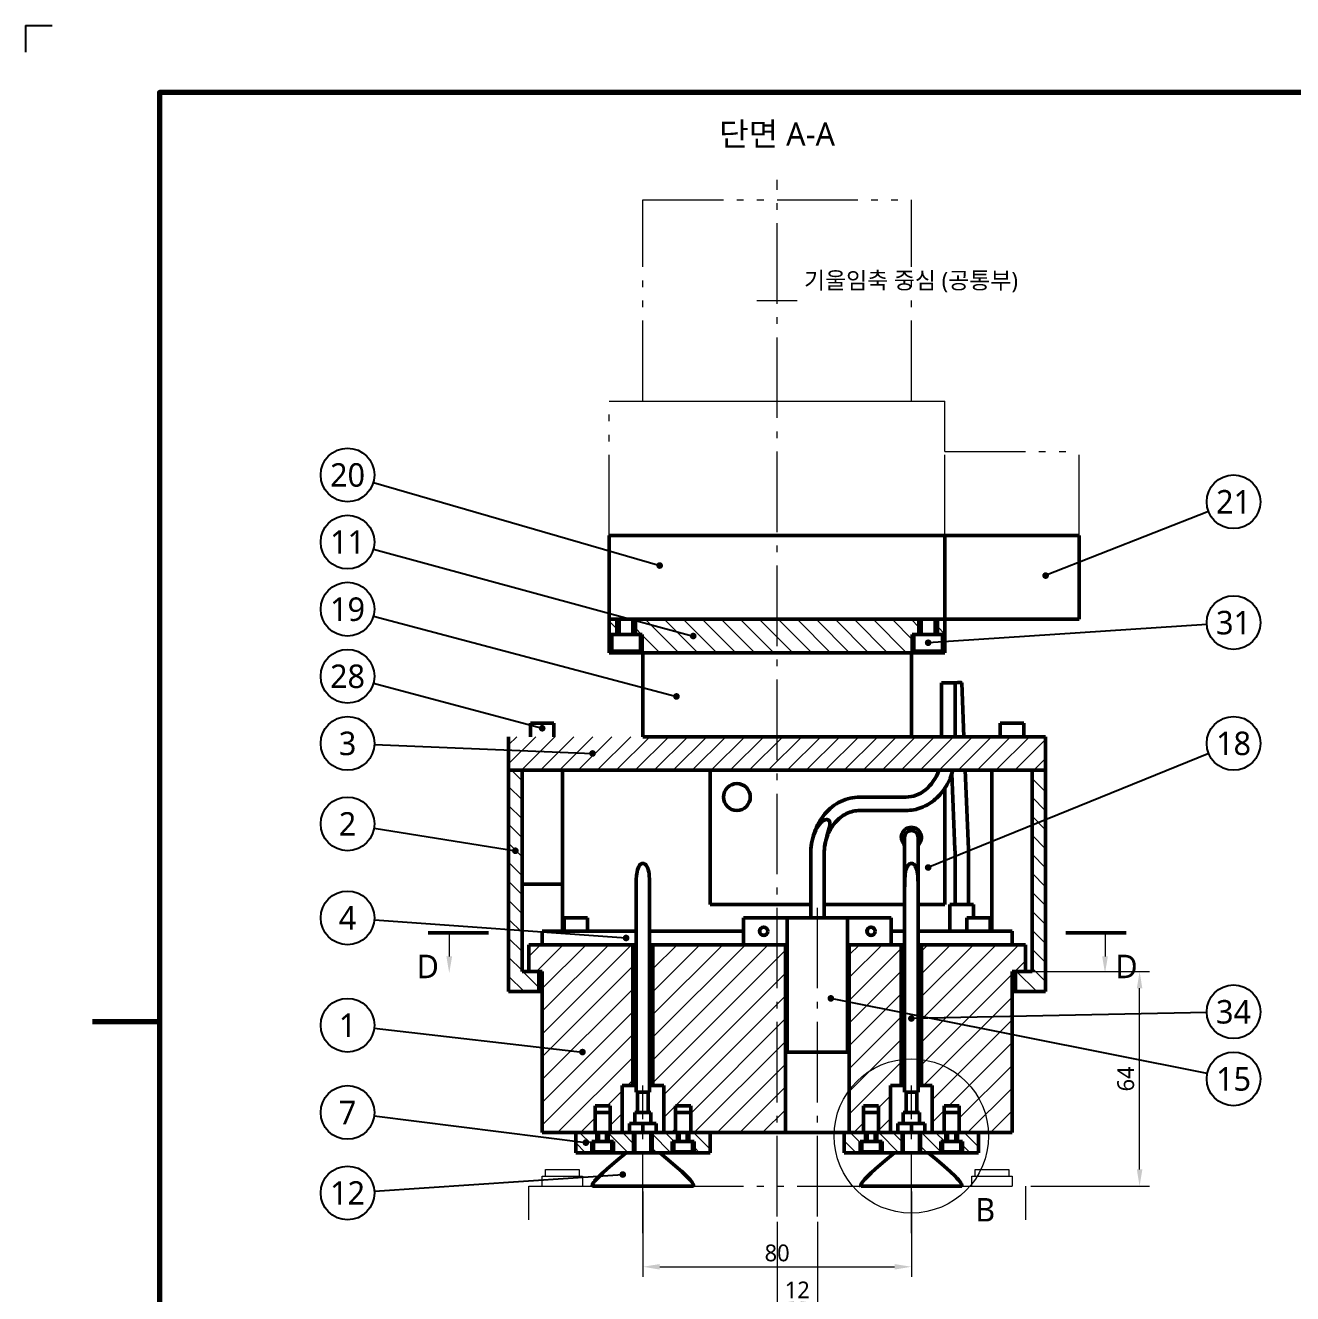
# Model space of a CAD drawing. Header units: millimetres. Extents: x 0 to 1800, y -680 to 297.
# Drawn here: x 460 to 648.8, y 108 to 297 of the extents above; entities that cross this region are included whole.
import ezdxf
from ezdxf.enums import TextEntityAlignment as Align

# ---------------------------------------------------------------- set-up
doc = ezdxf.new("R2010")
doc.units = ezdxf.units.MM
doc.linetypes.add('KS_CENTER', pattern=[17, 12, -2, 1, -2])
doc.linetypes.add('KS_PHANTOM', pattern=[20, 12, -2, 1, -2, 1, -2])
for name, color, linetype, lineweight in [('BALLOON', 7, 'Continuous', 25), ('CENTER', 1, 'KS_CENTER', 18), ('CUT_THK', 1, 'Continuous', 50), ('DIM', 3, 'Continuous', 18), ('FRAME', 7, 'Continuous', 70), ('HATCH', 8, 'Continuous', 13), ('OUTLINE', 7, 'Continuous', 50), ('PHANTOM', 6, 'KS_PHANTOM', 18), ('TABLE', 7, 'Continuous', 25), ('TEXT', 7, 'Continuous', 25)]:
    doc.layers.add(name, color=color, linetype=linetype, lineweight=lineweight)
doc.styles.add('KS', font='malgun.ttf')
doc.dimstyles.new('KS_00', dxfattribs={"dimtxt": 2.5, "dimasz": 2.5, "dimexe": 1.5, "dimexo": 0.8, "dimgap": 0.8, "dimtad": 1, "dimlfac": 50, "dimdsep": 46, "dimtxsty": 'KS', "dimcen": 0, "dimclrd": 3, "dimclre": 3, "dimclrt": 7, "dimazin": 3, "dimtfac": 0.7, "dimtmove": 0, "dimatfit": 3, "dimlwd": 18, "dimlwe": 18, "dimarcsym": 0})

# ---------------------------------------------------------------- blocks, each defined once
blk = doc.blocks.new('_CLOSEDFILLED')
at = {"color": 0, "linetype": 'ByBlock'}
blk.add_solid([(-1, 0.164), (0, 0), (-1, -0.164)], dxfattribs=at)
blk = doc.blocks.new('*D10')
at = {"color": 3, "lineweight": 18}
for p, q in [((92, 123.2), (92, 110.5)), ((132, 123.2), (132, 110.5)), ((94.5, 112), (129.5, 112))]:
    blk.add_line(p, q, dxfattribs=at)
at = {"layer": 'Defpoints'}
for p in [(92, 124), (132, 124), (92, 112)]:
    blk.add_point(p, dxfattribs=at)
at = {"layer": 'DIM', "color": 3, "xscale": 2.5, "yscale": 2.5, "rotation": 180}
blk.add_blockref('_CLOSEDFILLED', (92, 112), dxfattribs=at)
at = {"layer": 'DIM', "color": 3, "xscale": 2.5, "yscale": 2.5}
blk.add_blockref('_CLOSEDFILLED', (132, 112), dxfattribs=at)
at = {"layer": 'DIM', "color": 7, "insert": (112, 114.05), "char_height": 2.5, "attachment_point": 5, "style": 'KS'}
blk.add_mtext('80', dxfattribs=at)
blk = doc.blocks.new('*D11')
at = {"color": 3, "lineweight": 18}
for p, q in [((112, 118.7), (112, 105)), ((118, 118.7), (118, 105)), ((114.5, 106.5), (115.5, 106.5))]:
    blk.add_line(p, q, dxfattribs=at)
at = {"layer": 'Defpoints'}
for p in [(112, 119.5), (118, 119.5), (112, 106.5)]:
    blk.add_point(p, dxfattribs=at)
at = {"layer": 'DIM', "color": 3, "xscale": 2.5, "yscale": 2.5, "rotation": 180}
blk.add_blockref('_CLOSEDFILLED', (112, 106.5), dxfattribs=at)
at = {"layer": 'DIM', "color": 3, "xscale": 2.5, "yscale": 2.5}
blk.add_blockref('_CLOSEDFILLED', (118, 106.5), dxfattribs=at)
at = {"layer": 'DIM', "color": 7, "insert": (115, 108.55), "char_height": 2.5, "attachment_point": 5, "style": 'KS'}
blk.add_mtext('12', dxfattribs=at)
blk = doc.blocks.new('*D12')
at = {"color": 3, "lineweight": 18}
for p, q in [((149.8, 156), (167.5, 156)), ((166, 126.5), (166, 153.5)), ((149.8, 124), (167.5, 124))]:
    blk.add_line(p, q, dxfattribs=at)
at = {"layer": 'Defpoints'}
for p in [(149, 156), (149, 124), (166, 124)]:
    blk.add_point(p, dxfattribs=at)
at = {"layer": 'DIM', "color": 3, "xscale": 2.5, "yscale": 2.5}
for p, rotation in [((166, 156), 90), ((166, 124), 270)]:
    blk.add_blockref('_CLOSEDFILLED', p, dxfattribs=dict(at, rotation=rotation))
at = {"layer": 'DIM', "color": 7, "insert": (163.95, 140), "char_height": 2.5, "attachment_point": 5, "rotation": 90, "style": 'KS'}
blk.add_mtext('64', dxfattribs=at)
blk = doc.blocks.new('D-02_R03_1of3')
at = {"layer": 'BALLOON'}
h = blk.add_hatch(color=256, dxfattribs=at)
h.dxf.hatch_style = 1
edge = h.paths.add_edge_path()
edge.add_arc((94.5, 216.5), 0.5, 0, 360)
h = blk.add_hatch(color=256, dxfattribs=at)
h.dxf.hatch_style = 1
edge = h.paths.add_edge_path()
edge.add_arc((152, 215), 0.5, 0, 360)
h = blk.add_hatch(color=256, dxfattribs=at)
h.dxf.hatch_style = 1
edge = h.paths.add_edge_path()
edge.add_arc((99.5, 206), 0.5, 0, 360)
h = blk.add_hatch(color=256, dxfattribs=at)
h.dxf.hatch_style = 1
edge = h.paths.add_edge_path()
edge.add_arc((134.5, 205), 0.5, 0, 360)
h = blk.add_hatch(color=256, dxfattribs=at)
h.dxf.hatch_style = 1
edge = h.paths.add_edge_path()
edge.add_arc((97, 197), 0.5, 0, 360)
h = blk.add_hatch(color=256, dxfattribs=at)
h.dxf.hatch_style = 1
edge = h.paths.add_edge_path()
edge.add_arc((77, 192.25), 0.5, 0, 360)
h = blk.add_hatch(color=256, dxfattribs=at)
h.dxf.hatch_style = 1
edge = h.paths.add_edge_path()
edge.add_arc((84.5, 188.5), 0.5, 0, 360)
h = blk.add_hatch(color=256, dxfattribs=at)
h.dxf.hatch_style = 1
edge = h.paths.add_edge_path()
edge.add_arc((73, 174), 0.5, 0, 360)
h = blk.add_hatch(color=256, dxfattribs=at)
h.dxf.hatch_style = 1
edge = h.paths.add_edge_path()
edge.add_arc((134.5, 171.5), 0.5, 0, 360)
h = blk.add_hatch(color=256, dxfattribs=at)
h.dxf.hatch_style = 1
edge = h.paths.add_edge_path()
edge.add_arc((89.5, 161), 0.5, 0, 360)
h = blk.add_hatch(color=256, dxfattribs=at)
h.dxf.hatch_style = 1
edge = h.paths.add_edge_path()
edge.add_arc((120, 152), 0.5, 0, 360)
h = blk.add_hatch(color=256, dxfattribs=at)
h.dxf.hatch_style = 1
edge = h.paths.add_edge_path()
edge.add_arc((132, 149), 0.5, 0, 360)
h = blk.add_hatch(color=256, dxfattribs=at)
h.dxf.hatch_style = 1
edge = h.paths.add_edge_path()
edge.add_arc((83, 144), 0.5, 0, 360)
h = blk.add_hatch(color=256, dxfattribs=at)
h.dxf.hatch_style = 1
edge = h.paths.add_edge_path()
edge.add_arc((83.5, 130.5), 0.5, 0, 360)
h = blk.add_hatch(color=256, dxfattribs=at)
h.dxf.hatch_style = 1
edge = h.paths.add_edge_path()
edge.add_arc((89, 125.75), 0.5, 0, 360)
at = {"layer": 'HATCH'}
h = blk.add_hatch(dxfattribs=at)
h.set_pattern_fill('ANSI31', scale=0.62992, angle=90, style=0)
h.paths.add_polyline_path([(87, 203.5), (87.125, 203.5), (87.125, 206.25), (88.125, 206.25), (88.125, 208.5), (87, 208.5)])
h = blk.add_hatch(dxfattribs=at)
h.set_pattern_fill('ANSI31', scale=0.62992, angle=90, style=0)
h.paths.add_polyline_path([(90.875, 206.25), (91.875, 206.25), (91.875, 203.5), (132.125, 203.5), (132.125, 206.25), (133.125, 206.25), (133.125, 208.5), (90.875, 208.5)])
h = blk.add_hatch(dxfattribs=at)
h.set_pattern_fill('ANSI31', scale=0.62992, angle=90, style=0)
h.paths.add_polyline_path([(137, 208.5), (135.875, 208.5), (135.875, 206.25), (136.875, 206.25), (136.875, 203.5), (137, 203.5)])
h = blk.add_hatch(dxfattribs=at)
h.set_pattern_fill('ANSI31', scale=0.62992, style=0)
h.paths.add_polyline_path([(72, 186), (152, 186), (152, 191), (72, 191)])
h = blk.add_hatch(dxfattribs=at)
h.set_pattern_fill('ANSI31', scale=0.62992, angle=90, style=0)
h.paths.add_polyline_path([(72, 153), (76.5, 153), (76.5, 156), (74, 156), (74, 186), (72, 186)])
h = blk.add_hatch(dxfattribs=at)
h.set_pattern_fill('ANSI31', scale=0.62992, angle=90, style=0)
h.paths.add_polyline_path([(152, 186), (150, 186), (150, 156), (147.5, 156), (147.5, 153), (152, 153)])
h = blk.add_hatch(dxfattribs=at)
h.set_pattern_fill('ANSI31', scale=0.7559, style=0)
h.paths.add_polyline_path([(87.125, 132), (88.9, 132), (88.9, 139), (90.5, 139), (90.5, 160), (75, 160), (75, 156), (77, 156), (77, 132), (84.875, 132), (84.875, 136), (87.125, 136)])
h = blk.add_hatch(dxfattribs=at)
h.set_pattern_fill('ANSI31', scale=0.7559, style=0)
h.paths.add_polyline_path([(93.5, 139), (95.1, 139), (95.1, 132), (96.875, 132), (96.875, 136), (99.125, 136), (99.125, 132), (113.25, 132), (113.25, 160), (93.5, 160)])
h = blk.add_hatch(dxfattribs=at)
h.set_pattern_fill('ANSI31', scale=0.7559, style=0)
h.paths.add_polyline_path([(122.75, 132), (124.875, 132), (124.875, 136), (127.125, 136), (127.125, 132), (128.9, 132), (128.9, 139), (130.5, 139), (130.5, 160), (122.75, 160)])
h = blk.add_hatch(dxfattribs=at)
h.set_pattern_fill('ANSI31', scale=0.7559, style=0)
h.paths.add_polyline_path([(133.5, 139), (135.1, 139), (135.1, 132), (136.875, 132), (136.875, 136), (139.125, 136), (139.125, 132), (147, 132), (147, 156), (149, 156), (149, 160), (133.5, 160)])
h = blk.add_hatch(dxfattribs=at)
h.set_pattern_fill('ANSI31', scale=0.47244, angle=90, style=0)
h.paths.add_polyline_path([(82, 129), (84.375, 129), (84.375, 130.65), (85.15, 130.65), (85.15, 132), (82, 132)])
h = blk.add_hatch(dxfattribs=at)
h.set_pattern_fill('ANSI31', scale=0.47244, angle=90, style=0)
h.paths.add_polyline_path([(86.85, 130.65), (87.625, 130.65), (87.625, 129), (90.625, 129), (90.625, 132), (86.85, 132)])
h = blk.add_hatch(dxfattribs=at)
h.set_pattern_fill('ANSI31', scale=0.47244, angle=90, style=0)
h.paths.add_polyline_path([(93.375, 129), (96.375, 129), (96.375, 130.65), (97.15, 130.65), (97.15, 132), (93.375, 132)])
h = blk.add_hatch(dxfattribs=at)
h.set_pattern_fill('ANSI31', scale=0.47244, angle=90, style=0)
h.paths.add_polyline_path([(98.85, 130.65), (99.625, 130.65), (99.625, 129), (102, 129), (102, 132), (98.85, 132)])
h = blk.add_hatch(dxfattribs=at)
h.set_pattern_fill('ANSI31', scale=0.47244, angle=90, style=0)
h.paths.add_polyline_path([(122, 129), (124.375, 129), (124.375, 130.65), (125.15, 130.65), (125.15, 132), (122, 132)])
h = blk.add_hatch(dxfattribs=at)
h.set_pattern_fill('ANSI31', scale=0.47244, angle=90, style=0)
h.paths.add_polyline_path([(126.85, 130.65), (127.625, 130.65), (127.625, 129), (130.625, 129), (130.625, 132), (126.85, 132)])
h = blk.add_hatch(dxfattribs=at)
h.set_pattern_fill('ANSI31', scale=0.47244, angle=90, style=0)
h.paths.add_polyline_path([(133.375, 129), (136.375, 129), (136.375, 130.65), (137.15, 130.65), (137.15, 132), (133.375, 132)])
h = blk.add_hatch(dxfattribs=at)
h.set_pattern_fill('ANSI31', scale=0.47244, angle=90, style=0)
h.paths.add_polyline_path([(138.85, 130.65), (139.625, 130.65), (139.625, 129), (142, 129), (142, 132), (138.85, 132)])
at = {"layer": 'BALLOON'}
for p, q in [((51.84138, 228.88476), (94.5, 216.5)), ((176.27699, 224.53739), (152, 215)), ((51.85992, 218.9507), (99.5, 206)), ((51.86625, 208.97426), (97, 197)), ((176.00867, 207.73684), (134.5, 205)), ((51.86439, 198.96728), (77, 192.25)), ((51.99663, 189.83576), (84.5, 188.5)), ((176.29458, 188.4934), (134.5, 171.5)), ((51.94976, 177.36804), (73, 174)), ((51.98959, 163.7116), (89.5, 161)), ((176.07768, 140.78446), (120, 152)), ((176.00087, 149.91668), (132, 149)), ((51.97413, 147.54581), (83, 144)), ((51.96825, 134.49698), (83.5, 130.5)), ((51.99103, 123.26769), (89, 125.75))]:
    blk.add_line(p, q, dxfattribs=at)
for centre in [(48, 230), (180, 226), (48, 220), (48, 210), (180, 208), (48, 200), (48, 190), (180, 190), (48, 178), (48, 164), (180, 150), (48, 148), (180, 140), (48, 135), (48, 123)]:
    blk.add_circle(centre, 4, dxfattribs=at)
at = {"layer": 'CENTER'}
for p, q in [((112, 119.5), (112, 274)), ((118, 119.5), (118, 166)), ((92, 117), (92, 139)), ((132, 117), (132, 139))]:
    blk.add_line(p, q, dxfattribs=at)
at = {"layer": 'CUT_THK'}
for p, q in [((60, 161.75), (69, 161.75)), ((164, 161.75), (155, 161.75))]:
    blk.add_line(p, q, dxfattribs=at)
at = {"layer": 'DIM'}
for p, q in [((63.15, 161.75), (63.15, 158.25)), ((160.85, 161.75), (160.85, 158.25))]:
    blk.add_line(p, q, dxfattribs=at)
blk.add_circle((132, 131.5), 11.5, dxfattribs=at)
for points in [[(63.15, 155.75), (62.725, 158.25), (63.575, 158.25)], [(160.85, 155.75), (160.425, 158.25), (161.275, 158.25)]]:
    blk.add_solid(points, dxfattribs=at)
at = {"layer": 'FRAME'}
blk.add_line((20, 148.5), (10, 148.5), dxfattribs=at)
blk.add_lwpolyline([(20, 10), (410, 10), (410, 287), (20, 287)], close=True, dxfattribs=at)
at = {"layer": 'OUTLINE'}
for p, q in [((87, 208.5), (87, 221)), ((137, 208.5), (137, 221)), ((137, 221), (157, 221)), ((157, 208.5), (157, 221)), ((87, 203.5), (87, 208.5)), ((88.125, 206.25), (88.125, 208.5)), ((88.475, 206.25), (88.475, 208.5)), ((90.525, 206.25), (90.525, 208.5)), ((90.875, 206.25), (90.875, 208.5)), ((133.125, 206.25), (133.125, 208.5)), ((133.475, 206.25), (133.475, 208.5)), ((135.525, 206.25), (135.525, 208.5)), ((135.875, 206.25), (135.875, 208.5)), ((137, 203.5), (137, 208.5)), ((137, 208.5), (157, 208.5)), ((87.125, 203.5), (87.125, 206.25)), ((88.125, 206.25), (87.125, 206.25)), ((87.375, 203.75), (87.375, 206.25)), ((91.875, 206.25), (91.625, 206.25)), ((91.625, 203.75), (91.625, 206.25)), ((91.875, 203.5), (91.875, 206.25)), ((132.125, 203.5), (132.125, 206.25)), ((133.125, 206.25), (132.125, 206.25)), ((132.375, 203.75), (132.375, 206.25)), ((136.875, 206.25), (136.625, 206.25)), ((136.625, 203.75), (136.625, 206.25)), ((136.875, 203.5), (136.875, 206.25)), ((87.125, 203.5), (87, 203.5)), ((92, 191), (92, 203.5)), ((132.125, 203.5), (132, 203.5)), ((132, 191), (132, 203.5)), ((137, 203.5), (136.875, 203.5)), ((136.5, 191), (136.5, 199)), ((138.5, 191), (138.5, 199)), ((139.8208, 191), (139.4992, 199.03997)), ((75.25, 193), (75.25, 191)), ((78.75, 193), (78.75, 191)), ((145.25, 193), (145.25, 191)), ((148.75, 193), (148.75, 191)), ((72, 186), (72, 191)), ((152, 191), (132, 191)), ((152, 186), (152, 191)), ((72, 153), (72, 186)), ((74, 186), (72, 186)), ((152, 186), (72, 186)), ((74, 156), (74, 186)), ((80, 169), (80, 186)), ((102, 166), (102, 186)), ((138.49233, 174.17166), (138.03825, 185.52364)), ((140.49074, 174.25159), (140.0208, 186)), ((144, 162), (144, 186)), ((152, 186), (150, 186)), ((150, 156), (150, 186)), ((152, 153), (152, 186)), ((137, 166), (137, 183.33764)), ((124.31409, 182), (131.18591, 182)), ((124.31409, 180), (131.18591, 180)), ((117, 164), (117, 173.5)), ((119, 164), (119, 173.5)), ((138.5, 166), (138.5, 173.78804)), ((140.5, 166), (140.5, 173.78804)), ((74, 169), (80, 169)), ((80, 162), (80, 169)), ((91, 138), (91, 168)), ((93, 138), (93, 168)), ((131, 138), (131, 168)), ((133, 138), (133, 168)), ((102, 166), (117, 166)), ((119, 166), (131, 166)), ((133, 166), (137, 166)), ((137.75, 162), (137.75, 166)), ((141.25, 164), (141.25, 166)), ((80.25, 164), (80.25, 162)), ((83.75, 164), (83.75, 162)), ((107, 160), (107, 164)), ((107, 164), (113.5, 164)), ((113.5, 144), (113.5, 164)), ((122.5, 164), (129, 164)), ((122.5, 144), (122.5, 164)), ((129, 160), (129, 164)), ((140.25, 164), (140.25, 162)), ((143.75, 164), (143.75, 162)), ((77, 160), (77, 162)), ((77, 162), (91, 162)), ((93, 162), (107, 162)), ((129, 162), (131, 162)), ((133, 162), (147, 162)), ((147, 160), (147, 162)), ((75, 156), (75, 160)), ((90.5, 160), (75, 160)), ((90.5, 139), (90.5, 160)), ((113.25, 160), (93.5, 160)), ((93.5, 139), (93.5, 160)), ((113.25, 132), (113.25, 160)), ((113.25, 160), (113.5, 160)), ((122.5, 160), (122.75, 160)), ((130.5, 160), (122.75, 160)), ((122.75, 132), (122.75, 160)), ((130.5, 139), (130.5, 160)), ((149, 160), (133.5, 160)), ((133.5, 139), (133.5, 160)), ((149, 156), (149, 160)), ((76.5, 156), (74, 156)), ((77, 156), (75, 156)), ((76.5, 153), (76.5, 156)), ((77, 156), (76.5, 156)), ((77, 132), (77, 156)), ((149, 156), (147, 156)), ((147, 132), (147, 156)), ((147.5, 156), (147, 156)), ((150, 156), (147.5, 156)), ((147.5, 153), (147.5, 156)), ((76.5, 153), (72, 153)), ((77, 153), (76.5, 153)), ((147.5, 153), (147, 153)), ((152, 153), (147.5, 153)), ((88.9, 132), (88.9, 139)), ((90.5, 139), (88.9, 139)), ((91.2, 135), (91.2, 138)), ((92.8, 135), (92.8, 138)), ((93, 138), (92.8, 138)), ((95.1, 139), (93.5, 139)), ((95.1, 132), (95.1, 139)), ((128.9, 132), (128.9, 139)), ((130.5, 139), (128.9, 139)), ((131.2, 135), (131.2, 138)), ((132.8, 135), (132.8, 138)), ((133, 138), (132.8, 138)), ((135.1, 139), (133.5, 139)), ((135.1, 132), (135.1, 139)), ((84.875, 132), (84.875, 136)), ((87.125, 136), (84.875, 136)), ((84.875, 132), (84.875, 135)), ((87.125, 132), (87.125, 136)), ((87.125, 132), (87.125, 135)), ((90.8, 133.35), (90.8, 135)), ((93.2, 133.35), (93.2, 135)), ((96.875, 132), (96.875, 136)), ((99.125, 136), (96.875, 136)), ((96.875, 132), (96.875, 135)), ((99.125, 132), (99.125, 136)), ((99.125, 132), (99.125, 135)), ((124.875, 132), (124.875, 136)), ((127.125, 136), (124.875, 136)), ((124.875, 132), (124.875, 135)), ((127.125, 132), (127.125, 136)), ((127.125, 132), (127.125, 135)), ((130.8, 133.35), (130.8, 135)), ((133.2, 133.35), (133.2, 135)), ((136.875, 132), (136.875, 136)), ((139.125, 136), (136.875, 136)), ((136.875, 132), (136.875, 135)), ((139.125, 132), (139.125, 136)), ((139.125, 132), (139.125, 135)), ((90, 133.35), (92, 133.35)), ((90, 132), (90, 133.35)), ((92, 133.35), (94, 133.35)), ((92, 132), (92, 133.35)), ((94, 132), (94, 133.35)), ((130, 133.35), (132, 133.35)), ((130, 132), (130, 133.35)), ((132, 133.35), (134, 133.35)), ((132, 132), (132, 133.35)), ((134, 132), (134, 133.35)), ((84.875, 132), (77, 132)), ((82, 129), (82, 132)), ((85.15, 132), (82, 132)), ((84.375, 129), (84.375, 130.65)), ((85.15, 130.65), (84.375, 130.65)), ((84.625, 129.15), (84.625, 130.65)), ((85.15, 130.65), (85.15, 132)), ((85.4, 130.65), (85.4, 132)), ((86.6, 130.65), (86.6, 132)), ((86.85, 130.65), (86.85, 132)), ((88.9, 132), (87.125, 132)), ((90, 132), (87.125, 132)), ((87.625, 130.65), (87.375, 130.65)), ((87.375, 129.15), (87.375, 130.65)), ((87.625, 129), (87.625, 130.65)), ((90, 132), (92, 132)), ((90.625, 129), (90.625, 132)), ((90.8, 129), (90.8, 132)), ((92, 132), (94, 132)), ((93.2, 129), (93.2, 132)), ((93.375, 129), (93.375, 132)), ((97.15, 132), (94, 132)), ((96.875, 132), (95.1, 132)), ((96.375, 129), (96.375, 130.65)), ((97.15, 130.65), (96.375, 130.65)), ((96.625, 129.15), (96.625, 130.65)), ((97.15, 130.65), (97.15, 132)), ((97.4, 130.65), (97.4, 132)), ((98.6, 130.65), (98.6, 132)), ((98.85, 130.65), (98.85, 132)), ((113.25, 132), (99.125, 132)), ((102, 132), (99.125, 132)), ((99.625, 130.65), (99.375, 130.65)), ((99.375, 129.15), (99.375, 130.65)), ((99.625, 129), (99.625, 130.65)), ((102, 129), (102, 132)), ((122, 129), (122, 132)), ((125.15, 132), (122, 132)), ((124.875, 132), (122.75, 132)), ((124.375, 129), (124.375, 130.65)), ((125.15, 130.65), (124.375, 130.65)), ((124.625, 129.15), (124.625, 130.65)), ((125.15, 130.65), (125.15, 132)), ((125.4, 130.65), (125.4, 132)), ((126.6, 130.65), (126.6, 132)), ((126.85, 130.65), (126.85, 132)), ((128.9, 132), (127.125, 132)), ((130, 132), (127.125, 132)), ((127.625, 130.65), (127.375, 130.65)), ((127.375, 129.15), (127.375, 130.65)), ((127.625, 129), (127.625, 130.65)), ((130, 132), (132, 132)), ((130.625, 129), (130.625, 132)), ((130.8, 129), (130.8, 132)), ((132, 132), (134, 132)), ((133.2, 129), (133.2, 132)), ((133.375, 129), (133.375, 132)), ((137.15, 132), (134, 132)), ((136.875, 132), (135.1, 132)), ((136.375, 129), (136.375, 130.65)), ((137.15, 130.65), (136.375, 130.65)), ((136.625, 129.15), (136.625, 130.65)), ((137.15, 130.65), (137.15, 132)), ((137.4, 130.65), (137.4, 132)), ((138.6, 130.65), (138.6, 132)), ((138.85, 130.65), (138.85, 132)), ((147, 132), (139.125, 132)), ((142, 132), (139.125, 132)), ((139.625, 130.65), (139.375, 130.65)), ((139.375, 129.15), (139.375, 130.65)), ((139.625, 129), (139.625, 130.65)), ((142, 129), (142, 132)), ((84.375, 129), (82, 129)), ((89.5, 129), (87.625, 129)), ((96.375, 129), (94.5, 129)), ((102, 129), (99.625, 129)), ((124.375, 129), (122, 129)), ((129.5, 129), (127.625, 129)), ((136.375, 129), (134.5, 129)), ((142, 129), (139.625, 129))]:
    blk.add_line(p, q, dxfattribs=at)
for points in [[(87, 221), (87.6268, 221), (89.47578, 221), (92.45421, 221), (96.41275, 221), (101.15291, 221), (106.43698, 221), (112, 221), (117.56302, 221), (122.84709, 221), (127.58725, 221), (131.54579, 221), (134.52422, 221), (136.3732, 221), (137, 221)], [(87, 208.5), (87.6268, 208.5), (89.47578, 208.5), (92.45421, 208.5), (96.41275, 208.5), (101.15291, 208.5), (106.43698, 208.5), (112, 208.5), (117.56302, 208.5), (122.84709, 208.5), (127.58725, 208.5), (131.54579, 208.5), (134.52422, 208.5), (136.3732, 208.5), (137, 208.5)], [(87.375, 206.25), (87.42828, 206.25), (87.58544, 206.25), (87.83861, 206.25), (88.17508, 206.25), (88.578, 206.25), (89.02714, 206.25), (89.5, 206.25), (89.97286, 206.25), (90.422, 206.25), (90.82492, 206.25), (91.16139, 206.25), (91.41456, 206.25), (91.57172, 206.25), (91.625, 206.25)], [(132.375, 206.25), (132.42828, 206.25), (132.58544, 206.25), (132.83861, 206.25), (133.17508, 206.25), (133.578, 206.25), (134.02714, 206.25), (134.5, 206.25), (134.97286, 206.25), (135.422, 206.25), (135.82492, 206.25), (136.16139, 206.25), (136.41456, 206.25), (136.57172, 206.25), (136.625, 206.25)], [(91.875, 203.5), (91.81545, 203.5), (91.6398, 203.5), (91.35685, 203.5), (90.98079, 203.5), (90.53047, 203.5), (90.02849, 203.5), (89.5, 203.5), (88.97151, 203.5), (88.46953, 203.5), (88.01921, 203.5), (87.64315, 203.5), (87.3602, 203.5), (87.18455, 203.5), (87.125, 203.5)], [(87.375, 203.75), (87.42828, 203.75), (87.58544, 203.75), (87.83861, 203.75), (88.17508, 203.75), (88.578, 203.75), (89.02714, 203.75), (89.5, 203.75), (89.97286, 203.75), (90.422, 203.75), (90.82492, 203.75), (91.16139, 203.75), (91.41456, 203.75), (91.57172, 203.75), (91.625, 203.75)], [(92, 203.5), (92.50144, 203.5), (93.98062, 203.5), (96.36337, 203.5), (99.5302, 203.5), (103.32233, 203.5), (107.54958, 203.5), (112, 203.5), (116.45042, 203.5), (120.67767, 203.5), (124.4698, 203.5), (127.63663, 203.5), (130.01938, 203.5), (131.49856, 203.5), (132, 203.5)], [(136.875, 203.5), (136.81545, 203.5), (136.6398, 203.5), (136.35685, 203.5), (135.98079, 203.5), (135.53047, 203.5), (135.02849, 203.5), (134.5, 203.5), (133.97151, 203.5), (133.46953, 203.5), (133.01921, 203.5), (132.64315, 203.5), (132.3602, 203.5), (132.18455, 203.5), (132.125, 203.5)], [(132.375, 203.75), (132.42828, 203.75), (132.58544, 203.75), (132.83861, 203.75), (133.17508, 203.75), (133.578, 203.75), (134.02714, 203.75), (134.5, 203.75), (134.97286, 203.75), (135.422, 203.75), (135.82492, 203.75), (136.16139, 203.75), (136.41456, 203.75), (136.57172, 203.75), (136.625, 203.75)], [(136.5, 199), (136.52507, 199), (136.59903, 199), (136.71817, 199), (136.87651, 199), (137.06612, 199), (137.27748, 199), (137.5, 199), (137.72252, 199), (137.93388, 199), (138.12349, 199), (138.28183, 199), (138.40097, 199), (138.47493, 199), (138.5, 199)], [(137.79289, 199), (138.30409, 199.03137), (138.88127, 199.05217), (139.33003, 199.0554), (139.45574, 199.04983), (139.48816, 199.04539), (139.4992, 199.03997)], [(139.4992, 199.03997), (139.4992, 199.03994)], [(78.75, 193), (78.70612, 193), (78.5767, 193), (78.36821, 193), (78.09111, 193), (77.7593, 193), (77.38941, 193), (77, 193), (76.61059, 193), (76.2407, 193), (75.90889, 193), (75.63179, 193), (75.4233, 193), (75.29388, 193), (75.25, 193)], [(148.75, 193), (148.70612, 193), (148.5767, 193), (148.36821, 193), (148.09111, 193), (147.7593, 193), (147.38941, 193), (147, 193), (146.61059, 193), (146.2407, 193), (145.90889, 193), (145.63179, 193), (145.4233, 193), (145.29388, 193), (145.25, 193)], [(92, 191), (92.50144, 191), (93.98062, 191), (96.36337, 191), (99.5302, 191), (103.32233, 191), (107.54958, 191), (112, 191), (116.45042, 191), (120.67767, 191), (124.4698, 191), (127.63663, 191), (130.01938, 191), (131.49856, 191), (132, 191)], [(131.18591, 180), (131.47998, 180.00684), (131.77356, 180.02738), (132.06612, 180.06157), (132.35715, 180.10932), (132.64614, 180.17055), (132.9326, 180.24513), (133.21605, 180.3329), (133.49602, 180.43372), (133.77205, 180.54737), (134.0437, 180.67364), (134.31052, 180.8123), (134.57209, 180.96308), (134.82799, 181.1257), (135.07783, 181.29985), (135.32123, 181.48526), (135.55784, 181.68159), (135.78731, 181.88851), (136.00931, 182.10568), (136.2235, 182.33272), (136.42959, 182.56928), (136.62728, 182.81496), (136.81629, 183.06937), (136.99636, 183.3321), (137.16723, 183.60275), (137.32867, 183.88089), (137.48045, 184.16608), (137.62236, 184.45788), (137.75419, 184.75584), (137.87578, 185.0595), (137.98695, 185.36839), (138.08755, 185.68205), (138.17743, 186)], [(131.18591, 182), (131.56777, 182.01692), (131.94803, 182.06763), (132.32503, 182.15205), (132.69706, 182.27), (133.06234, 182.42115), (133.419, 182.60505), (133.76511, 182.82111), (134.0987, 183.06846), (134.41776, 183.34602), (134.72033, 183.65251), (135.00448, 183.98641), (135.26839, 184.34598), (135.51033, 184.72931), (135.72871, 185.13428), (135.92211, 185.55866), (136.08924, 186)], [(124.31409, 182), (123.95037, 181.98953), (123.58759, 181.95811), (123.22675, 181.90586), (122.8688, 181.83296), (122.51468, 181.73961), (122.1653, 181.62611), (121.82155, 181.49279), (121.48427, 181.34004), (121.15431, 181.1683), (120.83247, 180.97806), (120.51953, 180.76989), (120.21621, 180.54433), (119.92321, 180.30196), (119.64117, 180.04343), (119.37074, 179.76941), (119.1125, 179.48057), (118.86702, 179.17766), (118.63483, 178.8614), (118.41643, 178.53257), (118.21229, 178.19196), (118.02284, 177.84039), (117.84849, 177.47868), (117.68961, 177.10769), (117.54652, 176.72828), (117.41955, 176.34136), (117.30895, 175.94784), (117.21497, 175.54862), (117.1378, 175.14465), (117.07761, 174.73684), (117.03452, 174.32616), (117.00863, 173.91355), (117, 173.5)], [(124.31409, 180), (124.06439, 179.99276), (123.81514, 179.97109), (123.56678, 179.93499), (123.31979, 179.88447), (123.07463, 179.81959), (122.8318, 179.74042), (122.59179, 179.64705), (122.35511, 179.53959), (122.1223, 179.41819), (121.89391, 179.283), (121.67046, 179.13426), (121.45254, 178.97223), (121.24068, 178.7972), (121.03545, 178.60953), (120.8374, 178.40958), (120.64706, 178.19778), (120.46495, 177.9746), (120.29158, 177.74053), (120.12743, 177.49611), (119.97296, 177.24191), (119.8286, 176.97853), (119.69476, 176.70657), (119.57181, 176.42671), (119.46011, 176.13964), (119.35997, 175.84607), (119.27167, 175.5467), (119.19545, 175.24229), (119.13153, 174.93357), (119.08008, 174.62129), (119.04125, 174.30624), (119.01515, 173.98919), (119.00185, 173.67094)], [(117, 173.5), (117.0068, 173.86679), (117.02729, 174.23301), (117.06173, 174.5981), (117.11055, 174.96138), (117.17433, 175.32213), (117.25381, 175.67949), (117.34981, 176.03236), (117.46334, 176.37961), (117.59553, 176.71978), (117.74761, 177.05095), (117.921, 177.37071), (118.11739, 177.67595), (118.33878, 177.96213), (118.4596, 178.09608), (118.58763, 178.22241), (118.7233, 178.33951), (118.86703, 178.44509), (119.01912, 178.53574), (119.17961, 178.60616), (119.34707, 178.64748), (119.43185, 178.65293), (119.51534, 178.64517), (119.59478, 178.6219), (119.66649, 178.58193), (119.72695, 178.5263), (119.77426, 178.45821), (119.8087, 178.38155), (119.83188, 178.29956), (119.85214, 178.12771), (119.84799, 177.95197), (119.82788, 177.77556), (119.75888, 177.42404), (119.6691, 177.07449), (119.47016, 176.37638), (119.28215, 175.67207), (119.2008, 175.316), (119.1311, 174.95709), (119.07489, 174.5955), (119.03365, 174.23169), (119.00847, 173.86627), (119, 173.5)], [(131, 176), (131, 175.99065), (131, 175.96259), (131, 175.91588), (131, 175.85066), (131, 175.76706), (131, 175.6653), (131, 175.5456), (131, 175.40824), (131, 175.25355), (131, 175.08188), (131, 174.89363), (131, 174.68924), (131, 174.4692), (131, 174.23401), (131, 173.98424), (131, 173.72051), (131, 173.4351), (131, 173.13617), (131, 172.82448), (131, 172.50083), (131, 172.16604), (131, 171.82094), (131, 171.10324), (131, 170.35478), (131, 169.58293), (131, 168)], [(133, 168), (133, 168.89572), (133, 169.78017), (133, 170.64223), (133, 171.47107), (133, 172.25626), (133, 172.98792), (133, 173.65685), (133, 174.25465), (133, 174.77379), (133, 175.20775), (133, 175.55107), (133, 175.79942), (133, 175.9497), (133, 176)], [(138.5, 173.78804), (138.49233, 174.17166)], [(140.49074, 174.25159), (140.5, 173.78804)], [(140.5, 173.78804), (140.49074, 174.25156)], [(91, 168), (91.00341, 169.15228), (91.01711, 169.72647), (91.05372, 170.2974), (91.08608, 170.5805), (91.13174, 170.86072), (91.19463, 171.1362), (91.27995, 171.40357), (91.39478, 171.65658), (91.46612, 171.77412), (91.54862, 171.88246), (91.64357, 171.9777), (91.75173, 172.05431), (91.87195, 172.1051), (91.99976, 172.12311), (92.12759, 172.10524), (92.24784, 172.05455), (92.35606, 171.97801), (92.45112, 171.88277), (92.53367, 171.77442), (92.60508, 171.65685), (92.71995, 171.40382), (92.80532, 171.1364), (92.86824, 170.86087), (92.91391, 170.58058), (92.94628, 170.29743), (92.98289, 169.72652), (92.99659, 169.15232), (93, 168)], [(117, 173.5), (117, 173.5)], [(119.00001, 173.50985), (119, 173.5)], [(131, 168), (131.00341, 169.15228), (131.01711, 169.72647), (131.05372, 170.2974), (131.08608, 170.5805), (131.13174, 170.86072), (131.19463, 171.1362), (131.27995, 171.40357), (131.39478, 171.65658), (131.46612, 171.77412), (131.54862, 171.88246), (131.64357, 171.9777), (131.75173, 172.05431), (131.87195, 172.1051), (131.99976, 172.12311), (132.12759, 172.10524), (132.24784, 172.05455), (132.35606, 171.97801), (132.45112, 171.88277), (132.53367, 171.77442), (132.60508, 171.65685), (132.71995, 171.40382), (132.80532, 171.1364), (132.86824, 170.86087), (132.91391, 170.58058), (132.94628, 170.29743), (132.98289, 169.72652), (132.99659, 169.15232), (133, 168)], [(137.75, 166), (137.79388, 166), (137.9233, 166), (138.13179, 166), (138.40889, 166), (138.7407, 166), (139.11059, 166), (139.5, 166), (139.88941, 166), (140.2593, 166), (140.59111, 166), (140.86821, 166), (141.0767, 166), (141.20612, 166), (141.25, 166)], [(83.75, 164), (83.70612, 164), (83.5767, 164), (83.36821, 164), (83.09111, 164), (82.7593, 164), (82.38941, 164), (82, 164), (81.61059, 164), (81.2407, 164), (80.90889, 164), (80.63179, 164), (80.4233, 164), (80.29388, 164), (80.25, 164)], [(113.5, 164), (113.61282, 164), (113.94564, 164), (114.48176, 164), (115.1943, 164), (116.04752, 164), (116.99866, 164), (118, 164), (119.00134, 164), (119.95248, 164), (120.8057, 164), (121.51824, 164), (122.05436, 164), (122.38718, 164), (122.5, 164)], [(143.75, 164), (143.70612, 164), (143.5767, 164), (143.36821, 164), (143.09111, 164), (142.7593, 164), (142.38941, 164), (142, 164), (141.61059, 164), (141.2407, 164), (140.90889, 164), (140.63179, 164), (140.4233, 164), (140.29388, 164), (140.25, 164)], [(91, 160), (90.93468, 160), (90.8732, 160), (90.81578, 160), (90.76264, 160), (90.71397, 160), (90.66993, 160), (90.63069, 160), (90.5964, 160), (90.56716, 160), (90.5431, 160), (90.5243, 160), (90.51081, 160), (90.50271, 160), (90.5, 160)], [(93.5, 160), (93.49729, 160), (93.48919, 160), (93.4757, 160), (93.4569, 160), (93.43284, 160), (93.4036, 160), (93.36931, 160), (93.33007, 160), (93.28603, 160), (93.23736, 160), (93.18422, 160), (93.1268, 160), (93.06532, 160), (93, 160)], [(131, 160), (130.93468, 160), (130.8732, 160), (130.81578, 160), (130.76264, 160), (130.71397, 160), (130.66993, 160), (130.63069, 160), (130.5964, 160), (130.56716, 160), (130.5431, 160), (130.5243, 160), (130.51081, 160), (130.50271, 160), (130.5, 160)], [(133.5, 160), (133.49729, 160), (133.48919, 160), (133.4757, 160), (133.4569, 160), (133.43284, 160), (133.4036, 160), (133.36931, 160), (133.33007, 160), (133.28603, 160), (133.23736, 160), (133.18422, 160), (133.1268, 160), (133.06532, 160), (133, 160)], [(113.5, 144), (113.61282, 144), (113.94564, 144), (114.48176, 144), (115.1943, 144), (116.04752, 144), (116.99866, 144), (118, 144), (119.00134, 144), (119.95248, 144), (120.8057, 144), (121.51824, 144), (122.05436, 144), (122.38718, 144), (122.5, 144)], [(91, 139), (90.93468, 139), (90.8732, 139), (90.81578, 139), (90.76264, 139), (90.71397, 139), (90.66993, 139), (90.63069, 139), (90.5964, 139), (90.56716, 139), (90.5431, 139), (90.5243, 139), (90.51081, 139), (90.50271, 139), (90.5, 139)], [(91.2, 138), (91.22006, 138), (91.27922, 138), (91.37453, 138), (91.50121, 138), (91.65289, 138), (91.82198, 138), (92, 138), (92.17802, 138), (92.34711, 138), (92.49879, 138), (92.62547, 138), (92.72078, 138), (92.77994, 138), (92.8, 138)], [(93.5, 139), (93.49729, 139), (93.48919, 139), (93.4757, 139), (93.4569, 139), (93.43284, 139), (93.4036, 139), (93.36931, 139), (93.33007, 139), (93.28603, 139), (93.23736, 139), (93.18422, 139), (93.1268, 139), (93.06532, 139), (93, 139)], [(131, 139), (130.93468, 139), (130.8732, 139), (130.81578, 139), (130.76264, 139), (130.71397, 139), (130.66993, 139), (130.63069, 139), (130.5964, 139), (130.56716, 139), (130.5431, 139), (130.5243, 139), (130.51081, 139), (130.50271, 139), (130.5, 139)], [(131.2, 138), (131.22006, 138), (131.27922, 138), (131.37453, 138), (131.50121, 138), (131.65289, 138), (131.82198, 138), (132, 138), (132.17802, 138), (132.34711, 138), (132.49879, 138), (132.62547, 138), (132.72078, 138), (132.77994, 138), (132.8, 138)], [(133.5, 139), (133.49729, 139), (133.48919, 139), (133.4757, 139), (133.4569, 139), (133.43284, 139), (133.4036, 139), (133.36931, 139), (133.33007, 139), (133.28603, 139), (133.23736, 139), (133.18422, 139), (133.1268, 139), (133.06532, 139), (133, 139)], [(84.875, 135), (84.90321, 135), (84.98641, 135), (85.12044, 135), (85.29857, 135), (85.51188, 135), (85.74966, 135), (86, 135), (86.25034, 135), (86.48812, 135), (86.70143, 135), (86.87956, 135), (87.01359, 135), (87.09679, 135), (87.125, 135)], [(90.8, 135), (90.83009, 135), (90.91884, 135), (91.0618, 135), (91.25181, 135), (91.47934, 135), (91.73297, 135), (92, 135), (92.26703, 135), (92.52066, 135), (92.74819, 135), (92.9382, 135), (93.08116, 135), (93.16991, 135), (93.2, 135)], [(96.875, 135), (96.90321, 135), (96.98641, 135), (97.12044, 135), (97.29857, 135), (97.51188, 135), (97.74966, 135), (98, 135), (98.25034, 135), (98.48812, 135), (98.70143, 135), (98.87956, 135), (99.01359, 135), (99.09679, 135), (99.125, 135)], [(124.875, 135), (124.90321, 135), (124.98641, 135), (125.12044, 135), (125.29857, 135), (125.51188, 135), (125.74966, 135), (126, 135), (126.25034, 135), (126.48812, 135), (126.70143, 135), (126.87956, 135), (127.01359, 135), (127.09679, 135), (127.125, 135)], [(130.8, 135), (130.83009, 135), (130.91884, 135), (131.0618, 135), (131.25181, 135), (131.47934, 135), (131.73297, 135), (132, 135), (132.26703, 135), (132.52066, 135), (132.74819, 135), (132.9382, 135), (133.08116, 135), (133.16991, 135), (133.2, 135)], [(136.875, 135), (136.90321, 135), (136.98641, 135), (137.12044, 135), (137.29857, 135), (137.51188, 135), (137.74966, 135), (138, 135), (138.25034, 135), (138.48812, 135), (138.70143, 135), (138.87956, 135), (139.01359, 135), (139.09679, 135), (139.125, 135)], [(84.625, 130.65), (84.65947, 130.65), (84.76117, 130.65), (84.92498, 130.65), (85.1427, 130.65), (85.40341, 130.65), (85.69403, 130.65), (86, 130.65), (86.30597, 130.65), (86.59659, 130.65), (86.8573, 130.65), (87.07502, 130.65), (87.23883, 130.65), (87.34053, 130.65), (87.375, 130.65)], [(84.875, 132), (84.90321, 132), (84.98641, 132), (85.12044, 132), (85.29857, 132), (85.51188, 132), (85.74966, 132), (86, 132), (86.25034, 132), (86.48812, 132), (86.70143, 132), (86.87956, 132), (87.01359, 132), (87.09679, 132), (87.125, 132)], [(96.625, 130.65), (96.65947, 130.65), (96.76117, 130.65), (96.92498, 130.65), (97.1427, 130.65), (97.40341, 130.65), (97.69403, 130.65), (98, 130.65), (98.30597, 130.65), (98.59659, 130.65), (98.8573, 130.65), (99.07502, 130.65), (99.23883, 130.65), (99.34053, 130.65), (99.375, 130.65)], [(96.875, 132), (96.90321, 132), (96.98641, 132), (97.12044, 132), (97.29857, 132), (97.51188, 132), (97.74966, 132), (98, 132), (98.25034, 132), (98.48812, 132), (98.70143, 132), (98.87956, 132), (99.01359, 132), (99.09679, 132), (99.125, 132)], [(122, 132), (121.46471, 132), (120.81281, 132), (120.06625, 132), (119.25015, 132), (118.39197, 132), (117.5206, 132), (116.66537, 132), (115.85505, 132), (115.11692, 132), (114.47582, 132), (113.95333, 132), (113.56704, 132), (113.32993, 132), (113.25, 132)], [(124.625, 130.65), (124.65947, 130.65), (124.76117, 130.65), (124.92498, 130.65), (125.1427, 130.65), (125.40341, 130.65), (125.69403, 130.65), (126, 130.65), (126.30597, 130.65), (126.59659, 130.65), (126.8573, 130.65), (127.07502, 130.65), (127.23883, 130.65), (127.34053, 130.65), (127.375, 130.65)], [(124.875, 132), (124.90321, 132), (124.98641, 132), (125.12044, 132), (125.29857, 132), (125.51188, 132), (125.74966, 132), (126, 132), (126.25034, 132), (126.48812, 132), (126.70143, 132), (126.87956, 132), (127.01359, 132), (127.09679, 132), (127.125, 132)], [(136.625, 130.65), (136.65947, 130.65), (136.76117, 130.65), (136.92498, 130.65), (137.1427, 130.65), (137.40341, 130.65), (137.69403, 130.65), (138, 130.65), (138.30597, 130.65), (138.59659, 130.65), (138.8573, 130.65), (139.07502, 130.65), (139.23883, 130.65), (139.34053, 130.65), (139.375, 130.65)], [(136.875, 132), (136.90321, 132), (136.98641, 132), (137.12044, 132), (137.29857, 132), (137.51188, 132), (137.74966, 132), (138, 132), (138.25034, 132), (138.48812, 132), (138.70143, 132), (138.87956, 132), (139.01359, 132), (139.09679, 132), (139.125, 132)], [(87.625, 129), (87.58426, 129), (87.46407, 129), (87.27048, 129), (87.01317, 129), (86.70506, 129), (86.3616, 129), (86, 129), (85.6384, 129), (85.29494, 129), (84.98683, 129), (84.72952, 129), (84.53593, 129), (84.41574, 129), (84.375, 129)], [(89.5, 129), (88.0702, 127.81214), (87.36405, 127.20811), (86.6666, 126.5944), (86.01289, 125.99583), (85.37875, 125.3775), (85.08623, 125.06887), (84.80875, 124.7475), (84.67903, 124.57788), (84.56235, 124.3999), (84.49022, 124.25382), (84.46616, 124.17667), (84.45875, 124.0975), (84.47031, 124.04463), (84.5, 124)], [(84.625, 129.15), (84.65947, 129.15), (84.76117, 129.15), (84.92498, 129.15), (85.1427, 129.15), (85.40341, 129.15), (85.69403, 129.15), (86, 129.15), (86.30597, 129.15), (86.59659, 129.15), (86.8573, 129.15), (87.07502, 129.15), (87.23883, 129.15), (87.34053, 129.15), (87.375, 129.15)], [(89.5, 129), (89.509, 129), (89.53592, 129), (89.58057, 129), (89.64264, 129), (89.72167, 129), (89.81709, 129), (89.92823, 129), (90.05427, 129), (90.19432, 129), (90.34736, 129), (90.51229, 129), (90.68793, 129), (91.0662, 129), (91.47131, 129)], [(91.47131, 129), (91.54539, 129), (91.62014, 129), (91.69545, 129), (91.77119, 129), (91.84728, 129), (91.92358, 129), (92, 129), (92.07642, 129), (92.15272, 129), (92.22881, 129), (92.30455, 129), (92.37986, 129), (92.45461, 129), (92.52869, 129)], [(92.52869, 129), (92.26832, 128.96683), (92, 128.95501), (91.73168, 128.96683), (91.47131, 129)], [(92.52869, 129), (92.9338, 129), (93.31207, 129), (93.48771, 129), (93.65264, 129), (93.80568, 129), (93.94573, 129), (94.07177, 129), (94.18291, 129), (94.27833, 129), (94.35736, 129), (94.41943, 129), (94.46408, 129), (94.491, 129), (94.5, 129)], [(99.5, 124), (99.52539, 124.03516), (99.53906, 124.07812), (99.54102, 124.12891), (99.53125, 124.1875), (99.47656, 124.32812), (99.375, 124.5), (99.22656, 124.70312), (99.03125, 124.9375), (98.78906, 125.20312), (98.5, 125.5), (97.78125, 126.1875), (96.875, 127), (95.78125, 127.9375), (94.5, 129)], [(99.625, 129), (99.58426, 129), (99.46407, 129), (99.27048, 129), (99.01317, 129), (98.70506, 129), (98.3616, 129), (98, 129), (97.6384, 129), (97.29494, 129), (96.98683, 129), (96.72952, 129), (96.53593, 129), (96.41574, 129), (96.375, 129)], [(96.625, 129.15), (96.65947, 129.15), (96.76117, 129.15), (96.92498, 129.15), (97.1427, 129.15), (97.40341, 129.15), (97.69403, 129.15), (98, 129.15), (98.30597, 129.15), (98.59659, 129.15), (98.8573, 129.15), (99.07502, 129.15), (99.23883, 129.15), (99.34053, 129.15), (99.375, 129.15)], [(127.625, 129), (127.58426, 129), (127.46407, 129), (127.27048, 129), (127.01317, 129), (126.70506, 129), (126.3616, 129), (126, 129), (125.6384, 129), (125.29494, 129), (124.98683, 129), (124.72952, 129), (124.53593, 129), (124.41574, 129), (124.375, 129)], [(129.5, 129), (128.0702, 127.81214), (127.36405, 127.20811), (126.6666, 126.5944), (126.01289, 125.99583), (125.37875, 125.3775), (125.08623, 125.06887), (124.80875, 124.7475), (124.67903, 124.57788), (124.56235, 124.3999), (124.49022, 124.25382), (124.46616, 124.17667), (124.45875, 124.0975), (124.47031, 124.04463), (124.5, 124)], [(124.625, 129.15), (124.65947, 129.15), (124.76117, 129.15), (124.92498, 129.15), (125.1427, 129.15), (125.40341, 129.15), (125.69403, 129.15), (126, 129.15), (126.30597, 129.15), (126.59659, 129.15), (126.8573, 129.15), (127.07502, 129.15), (127.23883, 129.15), (127.34053, 129.15), (127.375, 129.15)], [(129.5, 129), (129.509, 129), (129.53592, 129), (129.58057, 129), (129.64264, 129), (129.72167, 129), (129.81709, 129), (129.92823, 129), (130.05427, 129), (130.19432, 129), (130.34736, 129), (130.51229, 129), (130.68793, 129), (131.0662, 129), (131.47131, 129)], [(131.47131, 129), (131.54539, 129), (131.62014, 129), (131.69545, 129), (131.77119, 129), (131.84728, 129), (131.92358, 129), (132, 129), (132.07642, 129), (132.15272, 129), (132.22881, 129), (132.30455, 129), (132.37986, 129), (132.45461, 129), (132.52869, 129)], [(132.52869, 129), (132.26832, 128.96683), (132, 128.95501), (131.73168, 128.96683), (131.47131, 129)], [(132.52869, 129), (132.9338, 129), (133.31207, 129), (133.48771, 129), (133.65264, 129), (133.80568, 129), (133.94573, 129), (134.07177, 129), (134.18291, 129), (134.27833, 129), (134.35736, 129), (134.41943, 129), (134.46408, 129), (134.491, 129), (134.5, 129)], [(139.5, 124), (139.52539, 124.03516), (139.53906, 124.07812), (139.54102, 124.12891), (139.53125, 124.1875), (139.47656, 124.32812), (139.375, 124.5), (139.22656, 124.70312), (139.03125, 124.9375), (138.78906, 125.20312), (138.5, 125.5), (137.78125, 126.1875), (136.875, 127), (135.78125, 127.9375), (134.5, 129)], [(139.625, 129), (139.58426, 129), (139.46407, 129), (139.27048, 129), (139.01317, 129), (138.70506, 129), (138.3616, 129), (138, 129), (137.6384, 129), (137.29494, 129), (136.98683, 129), (136.72952, 129), (136.53593, 129), (136.41574, 129), (136.375, 129)], [(136.625, 129.15), (136.65947, 129.15), (136.76117, 129.15), (136.92498, 129.15), (137.1427, 129.15), (137.40341, 129.15), (137.69403, 129.15), (138, 129.15), (138.30597, 129.15), (138.59659, 129.15), (138.8573, 129.15), (139.07502, 129.15), (139.23883, 129.15), (139.34053, 129.15), (139.375, 129.15)], [(84.5, 124), (99.5, 124)], [(124.5, 124), (139.5, 124)]]:
    blk.add_lwpolyline(points, dxfattribs=at)
for centre, radius in [((106, 182), 2), ((110, 162), 0.625), ((110, 162), 0.6), ((126, 162), 0.625), ((126, 162), 0.6)]:
    blk.add_circle(centre, radius, dxfattribs=at)
for radius, start, end in [(1.5, 90, 228.1896851), (1, 0, 180), (1.5, 311.8103149, 90)]:
    blk.add_arc((132, 176), radius, start, end, dxfattribs=at)
at = {"layer": 'PHANTOM'}
for p, q in [((92, 241), (92, 271)), ((92, 271), (132, 271)), ((132, 241), (132, 271)), ((109, 256), (115, 256)), ((87, 221), (87, 241)), ((137, 233.5), (137, 241)), ((137, 221), (137, 233.5)), ((137, 233.5), (157, 233.5)), ((157, 221), (157, 233.5)), ((137, 221), (157, 221))]:
    blk.add_line(p, q, dxfattribs=at)
for points in [[(87, 241), (87.6268, 241), (89.47578, 241), (92.45421, 241), (96.41275, 241), (101.15291, 241), (106.43698, 241), (112, 241), (117.56302, 241), (122.84709, 241), (127.58725, 241), (131.54579, 241), (134.52422, 241), (136.3732, 241), (137, 241)], [(87, 221), (87.6268, 221), (89.47578, 221), (92.45421, 221), (96.41275, 221), (101.15291, 221), (106.43698, 221), (112, 221), (117.56302, 221), (122.84709, 221), (127.58725, 221), (131.54579, 221), (134.52422, 221), (136.3732, 221), (137, 221)], [(77, 124), (77, 125.5), (83, 125.5), (83, 124)], [(77.5, 125.5), (77.5, 126.5), (82.5, 126.5), (82.5, 125.5)], [(141, 124), (141, 125.5), (147, 125.5), (147, 124)], [(141.5, 125.5), (141.5, 126.5), (146.5, 126.5), (146.5, 125.5)], [(75, 119), (75, 124), (149, 124), (149, 119)]]:
    blk.add_lwpolyline(points, dxfattribs=at)
at = {"layer": 'TABLE'}
for q in [(4, 297), (0, 293)]:
    blk.add_line((0, 297), q, dxfattribs=at)
at = {"layer": 'TEXT', "style": 'KS'}
blk.add_text('단면 A-A', height=3.5, dxfattribs=at).set_placement((112, 278), align=Align.BOTTOM_CENTER)
blk.add_text('기울임축 중심 (공통부)', height=2.5, dxfattribs=at).set_placement((116, 257), align=Align.BOTTOM_LEFT)
for s, p in [('20', (48, 230)), ('21', (180, 226)), ('11', (48, 220)), ('19', (48, 210)), ('31', (180, 208)), ('28', (48, 200)), ('3', (48, 190)), ('18', (180, 190)), ('2', (48, 178)), ('4', (48, 164)), ('D', (59.95, 156.75)), ('D', (164.05, 156.75)), ('34', (180, 150)), ('1', (48, 148)), ('15', (180, 140)), ('7', (48, 135)), ('12', (48, 123)), ('B', (143, 120.5))]:
    blk.add_text(s, height=3.5, dxfattribs=at).set_placement(p, align=Align.MIDDLE_CENTER)
at = {"layer": 'DIM'}
dim = blk.add_linear_dim(base=(166, 124), p1=(149, 124), p2=(149, 156), angle=90, dimstyle='KS_00', dxfattribs=at)
dim.commit()
dim.dimension.update_dxf_attribs({"geometry": '*D12', "text_midpoint": (163.95, 140)})
for base, p1, p2, picture, middle in [((92, 112), (92, 124), (132, 124), '*D10', (112, 114.05)), ((112, 106.5), (112, 119.5), (118, 119.5), '*D11', (115, 108.55))]:
    dim = blk.add_linear_dim(base=base, p1=p1, p2=p2, dimstyle='KS_00', dxfattribs=at)
    dim.commit()
    dim.dimension.update_dxf_attribs({"geometry": picture, "text_midpoint": middle})

msp = doc.modelspace()

# ---------------------------------------------------------------- block references
msp.add_blockref('D-02_R03_1of3', (460, 0))

doc.saveas('drawing.dxf')
